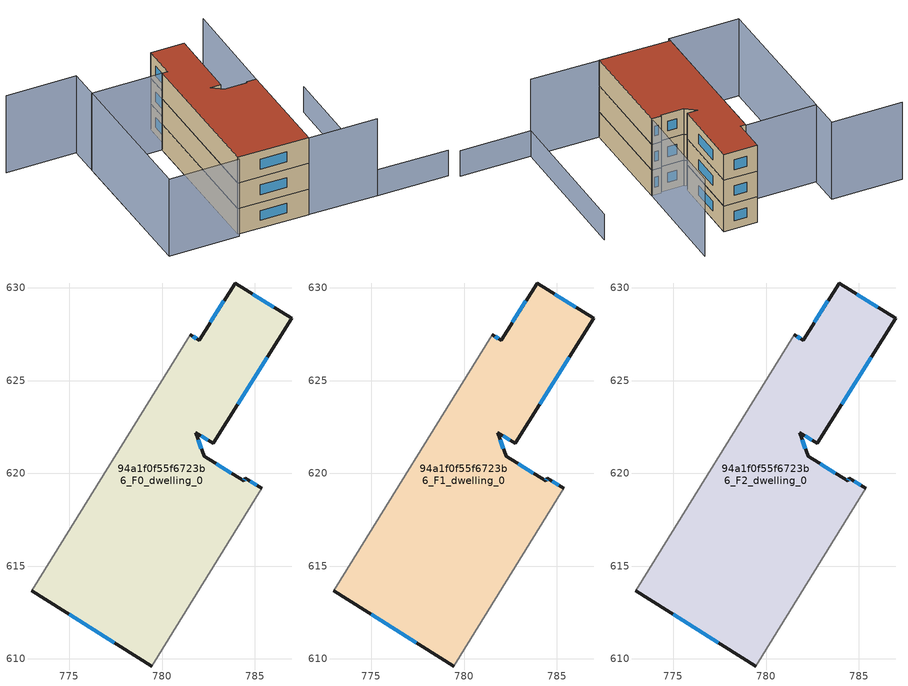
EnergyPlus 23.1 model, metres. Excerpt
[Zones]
94a1f0f55f6723b6_F0_dwelling_0
 floor ground (EU_floor_Construction): 786.98,628.35 782.75,621.61 781.82,622.2 782.27,620.93 784.4,619.59 784.5,619.74 785.36,619.19 779.44,609.62 772.99,613.67 781.52,627.47 782,627.17 783.94,630.25 z0
 wall outside (EU_wall_Construction): 785.36,619.19 784.5,619.74 784.4,619.59 782.27,620.93 781.82,622.2 782.75,621.61 786.98,628.35 783.94,630.25 782,627.17 781.52,627.47 / 772.99,613.67 779.44,609.62 z0:3
 wall adiabatic (EU_wall_Construction): 779.44,609.62 785.36,619.19 / 781.52,627.47 772.99,613.67 z0:3
 window (EU_Window_Construction): 782.13,621.32 781.96,621.8 / 783.74,620 782.93,620.51 / 784.47,619.69 784.43,619.63 / 785.09,619.36 784.77,619.57 / 775,612.4 777.43,610.88 / 781.85,627.26 781.67,627.37 / 783.34,629.29 782.61,628.13 / 786.03,628.94 784.89,629.66 / 784.07,623.71 785.66,626.25 / 782.11,622.01 782.46,621.79 z0.93:2.07
94a1f0f55f6723b6_F1_dwelling_0
 floor to 94a1f0f55f6723b6_F0_dwelling_0 (EU_floor_Construction): 786.98,628.35 782.75,621.61 781.82,622.2 782.27,620.93 784.4,619.59 784.5,619.74 785.36,619.19 779.44,609.62 772.99,613.67 781.52,627.47 782,627.17 783.94,630.25 z3
 wall outside (EU_wall_Construction): 785.36,619.19 784.5,619.74 784.4,619.59 782.27,620.93 781.82,622.2 782.75,621.61 786.98,628.35 783.94,630.25 782,627.17 781.52,627.47 / 772.99,613.67 779.44,609.62 z3:6
 wall adiabatic (EU_wall_Construction): 779.44,609.62 785.36,619.19 / 781.52,627.47 772.99,613.67 z3:6
 window (EU_Window_Construction): 782.13,621.32 781.96,621.8 / 783.74,620 782.93,620.51 / 784.47,619.69 784.43,619.63 / 785.09,619.36 784.77,619.57 / 775,612.4 777.43,610.88 / 781.85,627.26 781.67,627.37 / 783.34,629.29 782.61,628.13 / 786.03,628.94 784.89,629.66 / 784.07,623.71 785.66,626.25 / 782.11,622.01 782.46,621.79 z3.93:5.07
94a1f0f55f6723b6_F2_dwelling_0
 floor to 94a1f0f55f6723b6_F1_dwelling_0 (EU_floor_Construction): 786.98,628.35 782.75,621.61 781.82,622.2 782.27,620.93 784.4,619.59 784.5,619.74 785.36,619.19 779.44,609.62 772.99,613.67 781.52,627.47 782,627.17 783.94,630.25 z6
 wall outside (EU_wall_Construction): 785.36,619.19 784.5,619.74 784.4,619.59 782.27,620.93 781.82,622.2 782.75,621.61 786.98,628.35 783.94,630.25 782,627.17 781.52,627.47 / 772.99,613.67 779.44,609.62 z6:9
 wall adiabatic (EU_wall_Construction): 779.44,609.62 785.36,619.19 / 781.52,627.47 772.99,613.67 z6:9
 window (EU_Window_Construction): 782.13,621.32 781.96,621.8 / 783.74,620 782.93,620.51 / 784.47,619.69 784.43,619.63 / 785.09,619.36 784.77,619.57 / 775,612.4 777.43,610.88 / 781.85,627.26 781.67,627.37 / 783.34,629.29 782.61,628.13 / 786.03,628.94 784.89,629.66 / 784.07,623.71 785.66,626.25 / 782.11,622.01 782.46,621.79 z6.93:8.07
 roof outside (EU_roof_Construction): 779.44,609.62 785.36,619.19 784.5,619.74 784.4,619.59 782.27,620.93 781.82,622.2 782.75,621.61 786.98,628.35 783.94,630.25 782,627.17 781.52,627.47 772.99,613.67 z9
shading: 792.17,601.62 785.71,605.68 / 785.71,605.68 794.2,619.18 z0:3; 785.7,605.67 779.36,609.67 / 779.36,609.67 791.52,628.94 / 770.31,638.3 776.79,634.3 / 776.79,634.3 766.37,617.44 / 781.53,627.47 772.82,613.4 / 772.82,613.4 766.34,617.41 / 766.34,617.41 775.05,631.48 / 775.05,631.48 781.53,627.47 z0:9
[Building]
EU S2 Campaign: North Axis=0; Terrain=City; Solar Distribution=FullExterior
[Site:Location]
Montreal-Trudeau.Intl.AP: Latitude=45.4667; Longitude=-73.75; Time Zone=-5; Elevation=36
[SizingPeriod:WeatherFileDays]
AnnualSizingPeriod: Begin Month=1; Begin Day of Month=1; End Month=12; End Day of Month=31; Day of Week for Start Day=Monday; Use Weather File Daylight Saving Period=No; Use Weather File Rain and Snow Indicators=No
[MATERIAL]
EU_InternalMass_Material: Roughness=MediumRough; Thickness=0.1; Conductivity=1; Density=1800; Specific Heat=900; Thermal Absorptance=0.9; Solar Absorptance=0.7; Visible Absorptance=0.7
[MATERIAL:NOMASS] Roughness=MediumRough; Thermal Absorptance=0.9; Solar Absorptance=0.7; Visible Absorptance=0.7
Name | Thermal Resistance
EU_wall_NoMass; EU_floor_NoMass | 1.36485
EU_roof_NoMass | 2.55992
[WINDOWMATERIAL:SIMPLEGLAZINGSYSTEM]
EU_Window_SimpleGlazing: UFactor=3.92339; Solar Heat Gain Coefficient=0.8; Visible Transmittance=0.8
[CONSTRUCTION]
EU_wall_Construction: EU_wall_NoMass
EU_roof_Construction: EU_roof_NoMass
EU_floor_Construction: EU_floor_NoMass
EU_Window_Construction: EU_Window_SimpleGlazing
EU_InternalMass_Construction: EU_InternalMass_Material
[ZONE] Type=1; Multiplier=1; Ceiling Height=autocalculate; Floor Area=autocalculate; Part of Total Floor Area=Yes
Name | Volume
94a1f0f55f6723b6_F0_dwelling_0 | 355.542
94a1f0f55f6723b6_F1_dwelling_0; 94a1f0f55f6723b6_F2_dwelling_0 | 355.54
[INTERNALMASS] Construction=EU_InternalMass_Construction; Surface Area=118.513
Name | Zone or ZoneList
94a1f0f55f6723b6_F0_dwelling_0_EU_InternalMass | 94a1f0f55f6723b6_F0_dwelling_0
94a1f0f55f6723b6_F1_dwelling_0_EU_InternalMass | 94a1f0f55f6723b6_F1_dwelling_0
94a1f0f55f6723b6_F2_dwelling_0_EU_InternalMass | 94a1f0f55f6723b6_F2_dwelling_0
[OTHEREQUIPMENT] Fuel Type=Electricity; Design Level Calculation Method=Watts/Area; Power per Zone Floor Area=1; Fraction Latent=0; Fraction Radiant=0; Fraction Lost=0; Carbon Dioxide Generation Rate=0; EndUse Subcategory=EU_Step8_InternalGains
Name | Zone or ZoneList or Space or SpaceList | Schedule
EU_Step8_InternalGain_94a1f0f55f6723b6_F0_dwelling_0_f000 | 94a1f0f55f6723b6_F0_dwelling_0 | EU_Step8_GainSchedule_94a1f0f55f6723b6_F0_dwelling_0_f000
EU_Step8_InternalGain_94a1f0f55f6723b6_F1_dwelling_0_f000 | 94a1f0f55f6723b6_F1_dwelling_0 | EU_Step8_GainSchedule_94a1f0f55f6723b6_F1_dwelling_0_f000
EU_Step8_InternalGain_94a1f0f55f6723b6_F2_dwelling_0_f000 | 94a1f0f55f6723b6_F2_dwelling_0 | EU_Step8_GainSchedule_94a1f0f55f6723b6_F2_dwelling_0_f000
[ZONEVENTILATION:DESIGNFLOWRATE] Schedule=EU_AlwaysOn; Design Flow Rate Calculation Method=AirChanges/Hour; Air Changes per Hour=0.860309; Ventilation Type=Natural; Fan Pressure Rise=0; Fan Total Efficiency=1; Constant Term Coefficient=1; Temperature Term Coefficient=0; Velocity Term Coefficient=0; Velocity Squared Term Coefficient=0; Minimum Indoor Temperature=-100; Maximum Indoor Temperature=100; Delta Temperature=-100; Minimum Outdoor Temperature=-100; Maximum Outdoor Temperature=100; Maximum Wind Speed=40
Name | Zone or ZoneList or Space or SpaceList
EU_ConstantAir_94a1f0f55f6723b6_F0_dwelling_0 | 94a1f0f55f6723b6_F0_dwelling_0
EU_ConstantAir_94a1f0f55f6723b6_F1_dwelling_0 | 94a1f0f55f6723b6_F1_dwelling_0
EU_ConstantAir_94a1f0f55f6723b6_F2_dwelling_0 | 94a1f0f55f6723b6_F2_dwelling_0
[HVACTEMPLATE:THERMOSTAT] Constant Heating Setpoint=20; Constant Cooling Setpoint=50
EU_HeatOnly_94a1f0f55f6723b6_F0_dwelling_0; EU_HeatOnly_94a1f0f55f6723b6_F1_dwelling_0; EU_HeatOnly_94a1f0f55f6723b6_F2_dwelling_0
[HVACTEMPLATE:ZONE:IDEALLOADSAIRSYSTEM] System Availability Schedule=EU_AlwaysOn; Maximum Heating Supply Air Temperature=50; Minimum Cooling Supply Air Temperature=13; Maximum Heating Supply Air Humidity Ratio=0.0156; Minimum Cooling Supply Air Humidity Ratio=0.0077; Heating Limit=NoLimit; Cooling Limit=NoLimit; Heating Availability Schedule=EU_AlwaysOn; Cooling Availability Schedule=EU_CoolingOff; Dehumidification Control Type=ConstantSensibleHeatRatio; Cooling Sensible Heat Ratio=0.7; Dehumidification Setpoint=60; Humidification Control Type=None; Humidification Setpoint=30; Outdoor Air Method=None; Outdoor Air Flow Rate per Person=0.00944; Outdoor Air Flow Rate per Zone Floor Area=0; Outdoor Air Flow Rate per Zone=0; Demand Controlled Ventilation Type=None; Outdoor Air Economizer Type=NoEconomizer; Heat Recovery Type=None; Sensible Heat Recovery Effectiveness=0.7; Latent Heat Recovery Effectiveness=0.65
Name | Template Thermostat
94a1f0f55f6723b6_F0_dwelling_0 | EU_HeatOnly_94a1f0f55f6723b6_F0_dwelling_0
94a1f0f55f6723b6_F1_dwelling_0 | EU_HeatOnly_94a1f0f55f6723b6_F1_dwelling_0
94a1f0f55f6723b6_F2_dwelling_0 | EU_HeatOnly_94a1f0f55f6723b6_F2_dwelling_0
[SIZING:ZONE] Zone Cooling Design Supply Air Temperature Input Method=SupplyAirTemperature; Zone Cooling Design Supply Air Temperature=13; Zone Heating Design Supply Air Temperature Input Method=SupplyAirTemperature; Zone Heating Design Supply Air Temperature=50; Zone Cooling Design Supply Air Humidity Ratio=0.008; Zone Heating Design Supply Air Humidity Ratio=0.008; Cooling Design Air Flow Method=DesignDay; Cooling Design Air Flow Rate=0; Cooling Minimum Air Flow per Zone Floor Area=0.000762; Cooling Minimum Air Flow=0; Cooling Minimum Air Flow Fraction=0.2; Heating Design Air Flow Method=DesignDay; Heating Design Air Flow Rate=0; Heating Maximum Air Flow per Zone Floor Area=0.002032; Heating Maximum Air Flow=0.141576; Heating Maximum Air Flow Fraction=0.3; Account for Dedicated Outdoor Air System=No; Dedicated Outdoor Air System Control Strategy=NeutralSupplyAir; Dedicated Outdoor Air Low Setpoint Temperature for Design=autosize; Dedicated Outdoor Air High Setpoint Temperature for Design=autosize; Zone Load Sizing Method=Sensible Load Only No Latent Load; Zone Latent Cooling Design Supply Air Humidity Ratio Input Method=HumidityRatioDifference; Zone Cooling Design Supply Air Humidity Ratio Difference=0.005; Zone Latent Heating Design Supply Air Humidity Ratio Input Method=HumidityRatioDifference; Zone Humidification Design Supply Air Humidity Ratio Difference=0.005
94a1f0f55f6723b6_F0_dwelling_0; 94a1f0f55f6723b6_F1_dwelling_0; 94a1f0f55f6723b6_F2_dwelling_0
[SCHEDULE:CONSTANT]
Name | Hourly Value
EU_AlwaysOn | 1
EU_CoolingOff | 0
[SCHEDULE:FILE] Column Number=1; Rows to Skip at Top=0; Number of Hours of Data=8760; Column Separator=Comma; Interpolate to Timestep=No; Minutes per Item=60; Adjust Schedule for Daylight Savings=Yes
Name | File
EU_Step8_GainSchedule_94a1f0f55f6723b6_F0_dwelling_0_f000 | ../../schedules/94a1f0f55f6723b6/94a1f0f55f6723b6_F0_dwelling_0_f000_gain.csv
EU_Step8_GainSchedule_94a1f0f55f6723b6_F1_dwelling_0_f000 | ../../schedules/94a1f0f55f6723b6/94a1f0f55f6723b6_F1_dwelling_0_f000_gain.csv
EU_Step8_GainSchedule_94a1f0f55f6723b6_F2_dwelling_0_f000 | ../../schedules/94a1f0f55f6723b6/94a1f0f55f6723b6_F2_dwelling_0_f000_gain.csv
